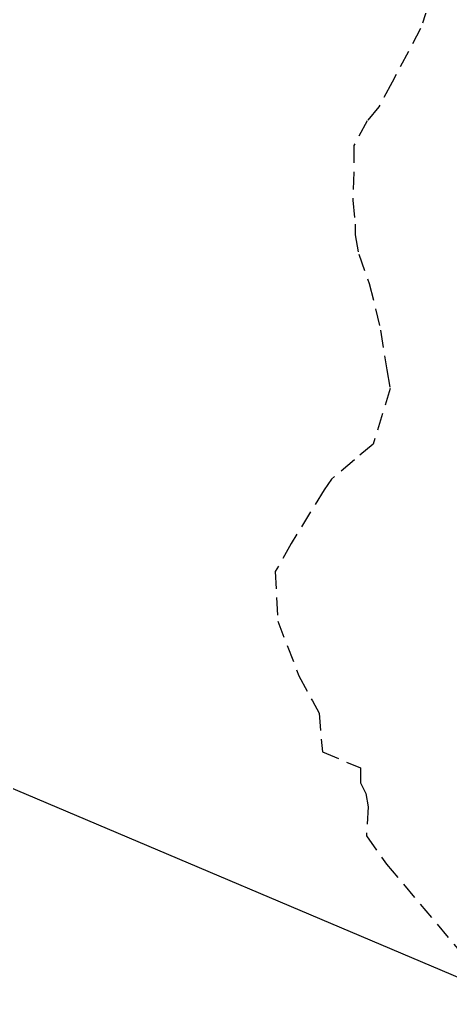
# Model space of a CAD drawing. Header units: metres. Extents: x 2 to 659295185, y -28 to 1124222152.
# Drawn here: x 651516 to 652752, y 1121446 to 1124292 of the extents above; entities that cross this region are included whole.
import ezdxf

# ---------------------------------------------------------------- set-up
doc = ezdxf.new("R2010")
doc.units = ezdxf.units.M
doc.header["$MEASUREMENT"] = 0
doc.linetypes.add('HIDDEN', pattern=[0.375, 0.25, -0.125])
doc.layers.add('División Parroquial', color=130, linetype='CONTINUOUS')
doc.layers.add('Limite Municipio', color=1, linetype='HIDDEN', lineweight=30)

msp = doc.modelspace()

# ---------------------------------------------------------------- linework, layer by layer
at = {"layer": 'División Parroquial', "color": 1, "flags": 128}
msp.add_lwpolyline([(652786.6883, 1121534.7594), (646297.5304, 1124286.6393)], dxfattribs=at)
at = {"layer": 'Limite Municipio', "color": 4, "linetype": 'HIDDEN', "lineweight": -3, "ltscale": 200}
msp.add_lwpolyline([(652687.87, 1124330.1958), (652667.3214, 1124266.8387), (652585.366, 1124112.4202), (652546.9898, 1124041.5846), (652513.7426, 1124001.1828), (652475.3664, 1123930.3472), (652475.1438, 1123854.2527), (652472.3154, 1123773.0592), (652479.7367, 1123704.5132), (652479.5388, 1123674.0994), (652489.5328, 1123618.1808), (652519.8032, 1123534.3678), (652552.3826, 1123399.7952), (652569.7483, 1123285.5085), (652579.7258, 1123232.2393), (652530.8774, 1123072.6618), (652477.2712, 1123027.1911), (652410.9911, 1122971.7224), (652390.5249, 1122941.3285), (652295.8544, 1122786.96), (652249.8426, 1122706.0264), (652256.9175, 1122563.9354), (652317.4255, 1122406.3674), (652356.692, 1122334.1821), (652375.5257, 1122299.5592), (652385.3135, 1122187.8919), (652494.439, 1122141.8013), (652494.2906, 1122098.6701), (652509.4382, 1122068.0963), (652516.9419, 1122030.084), (652511.6069, 1121946.3311), (652569.3773, 1121864.8477), (652922.7199, 1121445.533)], dxfattribs=at)

doc.saveas('drawing.dxf')
